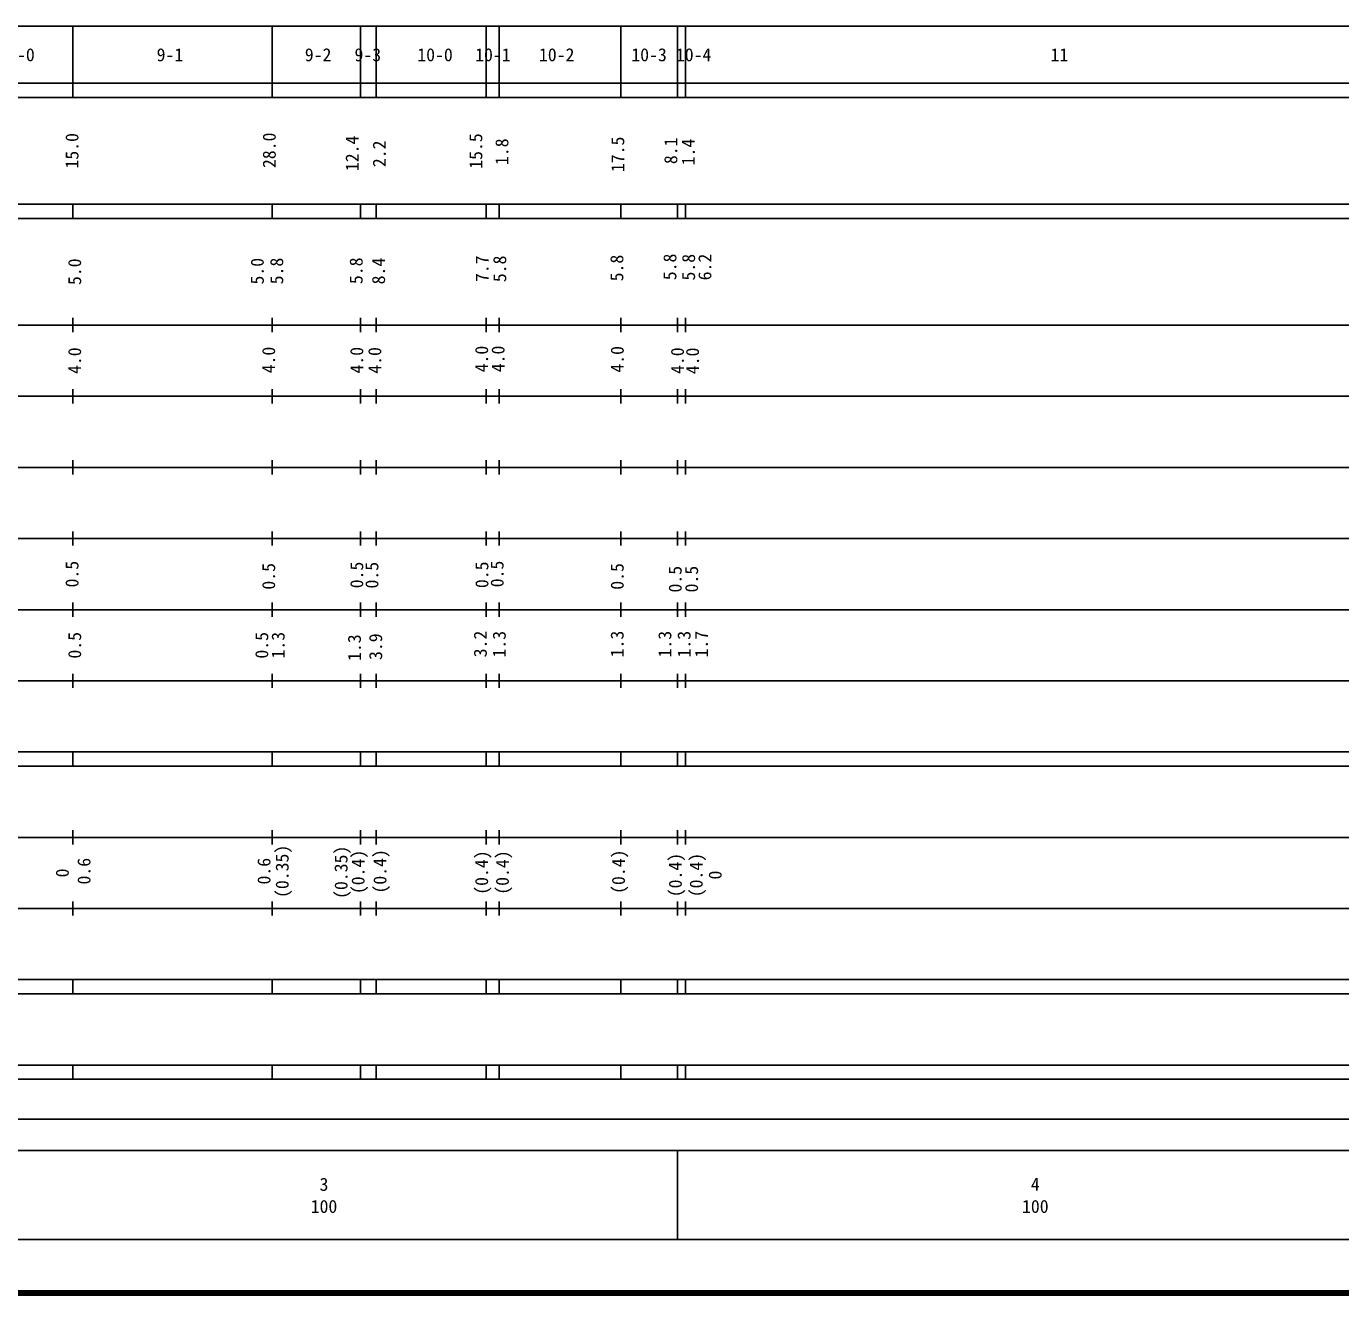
# Model space of a CAD drawing. Units: millimetres, scale not verified. Extents: x 40000 to 680000, y 20000 to 380000.
# Drawn here: x 276436 to 461222, y 20000 to 198000 of the extents above; entities that cross this region are included whole.
import ezdxf
from ezdxf.enums import TextEntityAlignment as Align

# ---------------------------------------------------------------- set-up
doc = ezdxf.new("R2010")
doc.units = ezdxf.units.MM
doc.header["$LTSCALE"] = 1000
doc.layers.add('M-TTL', color=2, linetype='Continuous', lineweight=140)
doc.layers.add('M-TTL-BAND', color=7, linetype='Continuous', lineweight=25)
doc.styles.add('ＭＳ ゴシック', font='')
doc.styles.get('ＭＳ ゴシック').set_extended_font_data('MS Gothic')

msp = doc.modelspace()

# ---------------------------------------------------------------- linework, layer by layer
at = {"layer": 'M-TTL'}
msp.add_line((40000, 20000), (680000, 20000), dxfattribs=at)
at = {"layer": 'M-TTL-BAND'}
for p, q in [((68000, 198000), (579000, 198000)), ((283000, 198000), (283000, 188000)), ((311000, 198000), (311000, 188000)), ((323400, 198000), (323400, 188000)), ((325600, 198000), (325600, 188000)), ((341100, 198000), (341100, 188000)), ((342900, 198000), (342900, 188000)), ((360000, 198000), (360000, 188000)), ((368000, 198000), (368000, 188000)), ((369100, 198000), (369100, 188000)), ((40000, 190000), (579000, 190000)), ((40000, 188000), (579000, 188000)), ((40000, 173000), (579000, 173000)), ((283000, 173000), (283000, 171000)), ((311000, 173000), (311000, 171000)), ((323400, 173000), (323400, 171000)), ((325600, 173000), (325600, 171000)), ((341100, 173000), (341100, 171000)), ((342900, 173000), (342900, 171000)), ((360000, 173000), (360000, 171000)), ((368000, 171000), (368000, 173000)), ((369100, 173000), (369100, 171000)), ((40000, 171000), (579000, 171000)), ((40000, 156000), (579000, 156000)), ((283000, 157000), (283000, 155000)), ((311000, 157000), (311000, 155000)), ((323400, 157000), (323400, 155000)), ((325600, 157000), (325600, 155000)), ((341100, 157000), (341100, 155000)), ((342900, 157000), (342900, 155000)), ((360000, 157000), (360000, 155000)), ((368000, 155000), (368000, 157000)), ((369100, 157000), (369100, 155000)), ((46000, 146000), (579000, 146000)), ((283000, 147000), (283000, 145000)), ((311000, 147000), (311000, 145000)), ((323400, 147000), (323400, 145000)), ((325600, 147000), (325600, 145000)), ((341100, 147000), (341100, 145000)), ((342900, 147000), (342900, 145000)), ((360000, 147000), (360000, 145000)), ((368000, 145000), (368000, 147000)), ((369100, 147000), (369100, 145000)), ((283000, 137000), (283000, 135000)), ((311000, 137000), (311000, 135000)), ((323400, 137000), (323400, 135000)), ((325600, 137000), (325600, 135000)), ((341100, 137000), (341100, 135000)), ((342900, 137000), (342900, 135000)), ((360000, 137000), (360000, 135000)), ((368000, 135000), (368000, 137000)), ((369100, 137000), (369100, 135000)), ((52000, 136000), (579000, 136000)), ((46000, 126000), (579000, 126000)), ((283000, 127000), (283000, 125000)), ((311000, 127000), (311000, 125000)), ((323400, 127000), (323400, 125000)), ((325600, 127000), (325600, 125000)), ((341100, 127000), (341100, 125000)), ((342900, 127000), (342900, 125000)), ((360000, 127000), (360000, 125000)), ((368000, 125000), (368000, 127000)), ((369100, 127000), (369100, 125000)), ((283000, 117000), (283000, 115000)), ((311000, 117000), (311000, 115000)), ((323400, 117000), (323400, 115000)), ((325600, 117000), (325600, 115000)), ((341100, 117000), (341100, 115000)), ((342900, 117000), (342900, 115000)), ((360000, 117000), (360000, 115000)), ((368000, 115000), (368000, 117000)), ((369100, 117000), (369100, 115000)), ((52000, 116000), (579000, 116000)), ((46000, 106000), (579000, 106000)), ((283000, 107000), (283000, 105000)), ((311000, 107000), (311000, 105000)), ((323400, 107000), (323400, 105000)), ((325600, 107000), (325600, 105000)), ((341100, 107000), (341100, 105000)), ((342900, 107000), (342900, 105000)), ((360000, 107000), (360000, 105000)), ((368000, 105000), (368000, 107000)), ((369100, 107000), (369100, 105000)), ((40000, 96000), (579000, 96000)), ((283000, 96000), (283000, 94000)), ((311000, 96000), (311000, 94000)), ((323400, 96000), (323400, 94000)), ((325600, 96000), (325600, 94000)), ((341100, 96000), (341100, 94000)), ((342900, 96000), (342900, 94000)), ((360000, 96000), (360000, 94000)), ((368000, 94000), (368000, 96000)), ((369100, 96000), (369100, 94000)), ((40000, 94000), (579000, 94000)), ((49000, 84000), (579000, 84000)), ((283000, 85000), (283000, 83000)), ((311000, 85000), (311000, 83000)), ((323400, 85000), (323400, 83000)), ((325600, 85000), (325600, 83000)), ((341100, 85000), (341100, 83000)), ((342900, 85000), (342900, 83000)), ((360000, 85000), (360000, 83000)), ((368000, 83000), (368000, 85000)), ((369100, 85000), (369100, 83000)), ((40000, 74000), (579000, 74000)), ((283000, 75000), (283000, 73000)), ((311000, 75000), (311000, 73000)), ((323400, 75000), (323400, 73000)), ((325600, 75000), (325600, 73000)), ((341100, 75000), (341100, 73000)), ((342900, 75000), (342900, 73000)), ((360000, 75000), (360000, 73000)), ((368000, 73000), (368000, 75000)), ((369100, 75000), (369100, 73000)), ((40000, 64000), (579000, 64000)), ((283000, 64000), (283000, 62000)), ((311000, 64000), (311000, 62000)), ((323400, 64000), (323400, 62000)), ((325600, 64000), (325600, 62000)), ((341100, 64000), (341100, 62000)), ((342900, 64000), (342900, 62000)), ((360000, 64000), (360000, 62000)), ((368000, 62000), (368000, 64000)), ((369100, 64000), (369100, 62000)), ((40000, 62000), (579000, 62000)), ((40000, 52000), (579000, 52000)), ((283000, 52000), (283000, 50000)), ((311000, 52000), (311000, 50000)), ((323400, 52000), (323400, 50000)), ((325600, 52000), (325600, 50000)), ((341100, 52000), (341100, 50000)), ((342900, 52000), (342900, 50000)), ((360000, 52000), (360000, 50000)), ((368000, 50000), (368000, 52000)), ((369100, 52000), (369100, 50000)), ((40000, 50000), (579000, 50000)), ((70805, 44406), (565903, 44406)), ((40000, 40000), (579000, 40000)), ((368000, 40000), (368000, 27500)), ((68000, 27500), (579000, 27500))]:
    msp.add_line(p, q, dxfattribs=at)

# ---------------------------------------------------------------- texts
at = {"layer": 'M-TTL-BAND', "style": 'ＭＳ ゴシック'}
for s, p in [('9-0', (275757, 194000)), ('9-1', (296633, 194000)), ('9-2', (317461, 194000)), ('9-3', (324446, 194000)), ('10-0', (333900, 194000)), ('10-1', (342032, 194000)), ('10-2', (351000, 194000)), ('10-3', (363987, 194000)), ('10-4', (370254, 194000)), ('11', (421672, 194000)), ('3', (318288, 35238)), ('4', (418288, 35238)), ('100', (318288, 32131)), ('100', (418288, 32131))]:
    msp.add_text(s, height=1833, dxfattribs=at).set_placement(p, align=Align.MIDDLE_CENTER)
for s, p in [('15.0', (282854, 180500)), ('8.1', (367031, 180500)), ('5.0', (283229, 163500)), ('4.0', (283229, 151000)), ('4.0', (367971, 151000)), ('0.5', (282854, 121000)), ('0.5', (367653, 120290)), ('0.5', (283229, 111000)), ('(0.35)', (312401, 79222)), ('(0.35)', (320681, 79088)), ('(0.4)', (323075, 79138)), ('(0.4)', (326151, 79220)), ('(0.4)', (340444, 79051)), ('(0.4)', (343362, 79055)), ('(0.4)', (359673, 79169)), ('(0.4)', (367674, 78700)), ('(0.4)', (370605, 78700)), ('0', (281491, 79000)), ('0.6', (284543, 79247)), ('0.6', (309847, 79247)), ('0', (373275, 78700))]:
    msp.add_text(s, height=1833, rotation=90, dxfattribs=at).set_placement(p, align=Align.MIDDLE_CENTER)
for s, p in [('28.0', (312051, 178075)), ('12.4', (323703, 177645)), ('2.2', (327525, 178202)), ('15.5', (341095, 177972)), ('1.8', (344760, 178498)), ('17.5', (361047, 177511)), ('1.4', (370969, 178451)), ('5.0', (310370, 161706)), ('5.8', (313101, 161732)), ('5.8', (324269, 161765)), ('8.4', (327418, 161726)), ('7.7', (341968, 162050)), ('5.8', (344453, 162035)), ('5.8', (360916, 162152)), ('5.8', (368377, 162310)), ('5.8', (371003, 162270)), ('6.2', (373292, 162292)), ('4.0', (311967, 149223)), ('4.0', (324354, 149193)), ('4.0', (326890, 149170)), ('4.0', (341906, 149360)), ('4.0', (344220, 149374)), ('4.0', (360974, 149318)), ('4.0', (371556, 149102)), ('0.5', (311967, 118819)), ('0.5', (324349, 119009)), ('0.5', (326482, 118980)), ('0.5', (341947, 119034)), ('0.5', (344091, 119148)), ('0.5', (360968, 118808)), ('0.5', (371428, 118429)), ('1.3', (313303, 109139)), ('3.2', (341723, 109304)), ('1.3', (344385, 109276)), ('1.3', (360963, 109304)), ('1.3', (367667, 109284)), ('1.3', (370368, 109284)), ('1.7', (372815, 109284)), ('0.5', (311000, 109126)), ('1.3', (324026, 108793)), ('3.9', (327010, 108930))]:
    msp.add_text(s, height=1833, rotation=90, dxfattribs=at).set_placement(p, align=Align.BOTTOM_LEFT)

doc.saveas('drawing.dxf')
